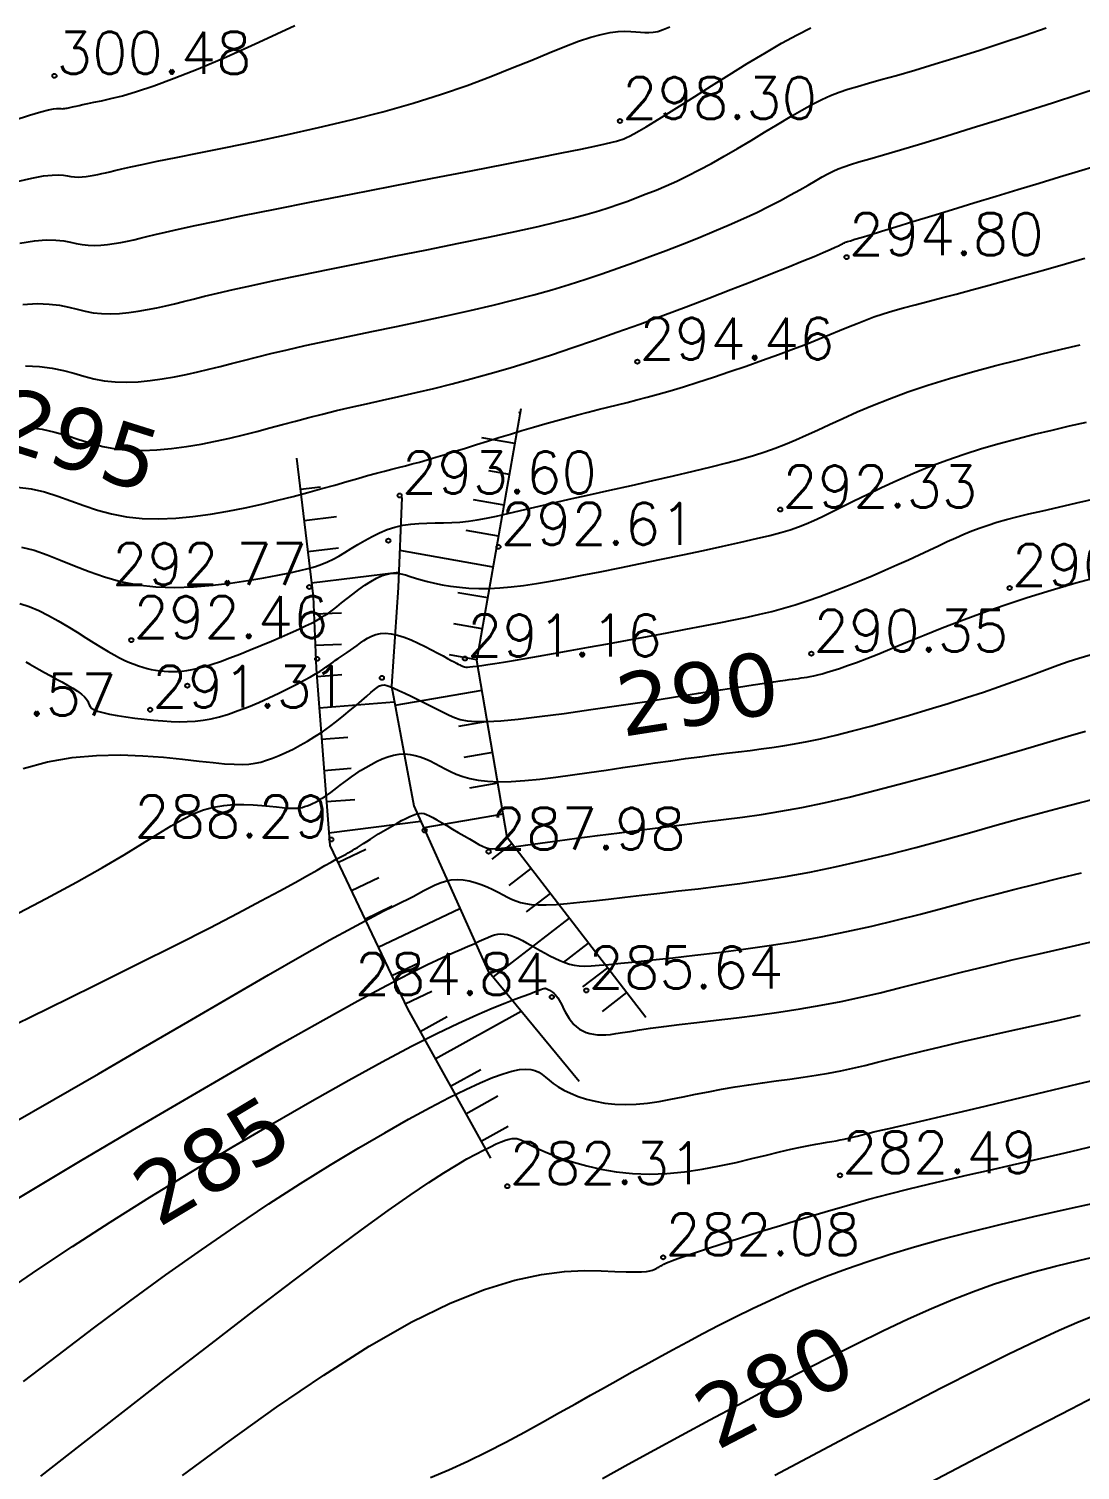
# Model space of a CAD drawing. Extents: x 524954 to 526204, y 9523489 to 9524010.
# Drawn here: x 526061.62 to 526086.77, y 9523783.34 to 9523817.82 of the extents above; entities that cross this region are included whole.
import ezdxf
from ezdxf.enums import TextEntityAlignment as Align

# ---------------------------------------------------------------- set-up
doc = ezdxf.new("R2010")
doc.units = 0
doc.header["$PDMODE"] = 33
doc.header["$PDSIZE"] = 0.1
for name, color, linetype in [('CN_01_00', 3, 'Continuous'), ('CN_02_00', 4, 'Continuous'), ('CN_05_00', 6, 'Continuous'), ('CN_10_00', 1, 'Continuous'), ('Cotation Courbes de niveau', 7, 'Continuous'), ('Haut_Talus', 30, 'Continuous'), ('Talus', 2, 'Continuous'), ('TopoAlt', 3, 'Continuous'), ('TOPOJIS', 7, 'Continuous')]:
    doc.layers.add(name, color=color, linetype=linetype)
doc.styles.add('Simplex 1.0', font='Simplex.shx', dxfattribs={"width": 0.99, "height": 1})
doc.styles.add('Verdana 1.0', font='verdana.ttf', dxfattribs={"width": 0.99, "height": 1})

# ---------------------------------------------------------------- blocks, each defined once
blk = doc.blocks.new('TCPOINT M')
at = {"color": 0}
blk.add_point((0, 0), dxfattribs=at)
at = {"layer": 'TopoAlt', "style": 'Simplex 1.0', "width": 0.99}
blk.add_attdef('ALT', (0.15, 0.15), '', height=1, dxfattribs=at)

msp = doc.modelspace()

# ---------------------------------------------------------------- linework, layer by layer
at = {"layer": 'CN_01_00', "flags": 128}
for points, elevation in [([(526061.339, 9523814.166), (526061.696, 9523814.25), (526061.971, 9523814.3), (526062.179, 9523814.323), (526062.334, 9523814.327), (526062.451, 9523814.317), (526062.544, 9523814.301), (526062.627, 9523814.286), (526062.713, 9523814.277), (526062.803, 9523814.275), (526062.896, 9523814.279), (526062.991, 9523814.287), (526063.086, 9523814.3), (526063.181, 9523814.317), (526063.275, 9523814.335), (526063.366, 9523814.356), (526063.457, 9523814.377), (526063.557, 9523814.401), (526063.682, 9523814.431), (526063.844, 9523814.469), (526064.058, 9523814.516), (526064.336, 9523814.576), (526064.694, 9523814.651), (526065.144, 9523814.742), (526065.695, 9523814.852), (526066.331, 9523814.981), (526067.034, 9523815.125), (526067.781, 9523815.284), (526068.554, 9523815.457), (526069.331, 9523815.642), (526070.092, 9523815.837), (526070.817, 9523816.042), (526071.49, 9523816.253), (526072.108, 9523816.467), (526072.674, 9523816.678), (526073.188, 9523816.883), (526073.654, 9523817.074), (526074.073, 9523817.249), (526074.446, 9523817.401), (526074.775, 9523817.526), (526075.064, 9523817.62), (526075.314, 9523817.687), (526075.531, 9523817.729), (526075.719, 9523817.753), (526075.881, 9523817.761), (526076.022, 9523817.759), (526076.145, 9523817.751), (526076.254, 9523817.74), (526076.355, 9523817.731), (526076.453, 9523817.729), (526076.556, 9523817.737), (526076.669, 9523817.76), (526076.8, 9523817.8), (526076.955, 9523817.864)], 299), ([(526061.475, 9523811.226), (526061.817, 9523811.246), (526062.107, 9523811.237), (526062.357, 9523811.207), (526062.576, 9523811.163), (526062.776, 9523811.113), (526062.967, 9523811.066), (526063.159, 9523811.029), (526063.361, 9523811.008), (526063.573, 9523811.003), (526063.791, 9523811.012), (526064.014, 9523811.033), (526064.238, 9523811.064), (526064.462, 9523811.102), (526064.682, 9523811.146), (526064.897, 9523811.193), (526065.107, 9523811.243), (526065.322, 9523811.297), (526065.555, 9523811.355), (526065.822, 9523811.421), (526066.135, 9523811.497), (526066.508, 9523811.583), (526066.955, 9523811.683), (526067.49, 9523811.797), (526068.118, 9523811.927), (526068.824, 9523812.07), (526069.58, 9523812.222), (526070.362, 9523812.379), (526071.146, 9523812.536), (526071.906, 9523812.69), (526072.618, 9523812.836), (526073.256, 9523812.972), (526073.803, 9523813.092), (526074.263, 9523813.2), (526074.651, 9523813.297), (526074.979, 9523813.385), (526075.26, 9523813.467), (526075.507, 9523813.546), (526075.733, 9523813.623), (526075.95, 9523813.701), (526076.169, 9523813.782), (526076.394, 9523813.869), (526076.626, 9523813.962), (526076.868, 9523814.064), (526077.12, 9523814.177), (526077.383, 9523814.303), (526077.66, 9523814.443), (526077.952, 9523814.6), (526078.26, 9523814.773), (526078.578, 9523814.959), (526078.9, 9523815.152), (526079.221, 9523815.346), (526079.534, 9523815.535), (526079.834, 9523815.714), (526080.114, 9523815.876), (526080.369, 9523816.017), (526080.596, 9523816.132), (526080.803, 9523816.225), (526081.005, 9523816.304), (526081.215, 9523816.375), (526081.444, 9523816.444), (526081.706, 9523816.519), (526082.015, 9523816.604), (526082.382, 9523816.707), (526082.816, 9523816.833), (526083.304, 9523816.979), (526083.83, 9523817.14), (526084.375, 9523817.311), (526084.924, 9523817.489), (526085.458, 9523817.669), (526085.96, 9523817.846)], 297), ([(526061.444, 9523805.422), (526061.747, 9523805.345), (526062.058, 9523805.238), (526062.379, 9523805.111), (526062.712, 9523804.973), (526063.061, 9523804.835), (526063.427, 9523804.707), (526063.814, 9523804.597), (526064.224, 9523804.516), (526064.657, 9523804.471), (526065.106, 9523804.459), (526065.561, 9523804.474), (526066.012, 9523804.51), (526066.449, 9523804.562), (526066.862, 9523804.623), (526067.242, 9523804.688), (526067.578, 9523804.752), (526067.864, 9523804.809), (526068.104, 9523804.861), (526068.307, 9523804.91), (526068.481, 9523804.96), (526068.632, 9523805.012), (526068.77, 9523805.068), (526068.902, 9523805.132), (526069.037, 9523805.206), (526069.18, 9523805.291), (526069.332, 9523805.385), (526069.492, 9523805.483), (526069.659, 9523805.581), (526069.832, 9523805.676), (526070.011, 9523805.764), (526070.194, 9523805.841), (526070.38, 9523805.902), (526070.568, 9523805.945), (526070.759, 9523805.973), (526070.951, 9523805.989), (526071.145, 9523805.997), (526071.341, 9523806), (526071.538, 9523806.002), (526071.737, 9523806.008), (526071.936, 9523806.019), (526072.138, 9523806.04), (526072.347, 9523806.071), (526072.569, 9523806.112), (526072.812, 9523806.163), (526073.082, 9523806.224), (526073.384, 9523806.295), (526073.725, 9523806.375), (526074.113, 9523806.465), (526074.549, 9523806.565), (526075.024, 9523806.672), (526075.524, 9523806.784), (526076.037, 9523806.899), (526076.549, 9523807.015), (526077.046, 9523807.129), (526077.516, 9523807.238), (526077.946, 9523807.342), (526078.324, 9523807.438), (526078.658, 9523807.528), (526078.956, 9523807.615), (526079.227, 9523807.702), (526079.479, 9523807.79), (526079.723, 9523807.884), (526079.967, 9523807.986), (526080.219, 9523808.097), (526080.489, 9523808.222), (526080.779, 9523808.357), (526081.093, 9523808.502), (526081.435, 9523808.654), (526081.806, 9523808.811), (526082.211, 9523808.972), (526082.652, 9523809.135), (526083.132, 9523809.298), (526083.651, 9523809.458), (526084.196, 9523809.614), (526084.753, 9523809.764), (526085.304, 9523809.905), (526085.836, 9523810.036), (526086.331, 9523810.154), (526086.776, 9523810.258)], 293), ([(526061.546, 9523802.681), (526061.646, 9523802.624), (526061.753, 9523802.561), (526061.869, 9523802.494), (526061.994, 9523802.422), (526062.128, 9523802.348), (526062.268, 9523802.272), (526062.408, 9523802.196), (526062.544, 9523802.12), (526062.672, 9523802.045), (526062.786, 9523801.974), (526062.881, 9523801.906), (526062.954, 9523801.843), (526063.002, 9523801.787), (526063.03, 9523801.736), (526063.047, 9523801.689), (526063.063, 9523801.646), (526063.084, 9523801.607), (526063.119, 9523801.569), (526063.177, 9523801.534), (526063.266, 9523801.498), (526063.393, 9523801.463), (526063.551, 9523801.428), (526063.737, 9523801.395), (526063.941, 9523801.363), (526064.159, 9523801.333), (526064.383, 9523801.307), (526064.607, 9523801.284), (526064.823, 9523801.266), (526065.028, 9523801.252), (526065.223, 9523801.245), (526065.412, 9523801.247), (526065.599, 9523801.258), (526065.788, 9523801.28), (526065.981, 9523801.314), (526066.184, 9523801.363), (526066.4, 9523801.428), (526066.631, 9523801.509), (526066.873, 9523801.604), (526067.12, 9523801.708), (526067.365, 9523801.818), (526067.602, 9523801.93), (526067.826, 9523802.04), (526068.031, 9523802.143), (526068.21, 9523802.238), (526068.359, 9523802.319), (526068.481, 9523802.389), (526068.58, 9523802.449), (526068.662, 9523802.501), (526068.73, 9523802.548), (526068.79, 9523802.59), (526068.845, 9523802.631), (526068.901, 9523802.672), (526068.961, 9523802.714), (526069.025, 9523802.758), (526069.093, 9523802.804), (526069.165, 9523802.852), (526069.24, 9523802.903), (526069.317, 9523802.956), (526069.395, 9523803.011), (526069.475, 9523803.068), (526069.556, 9523803.128), (526069.639, 9523803.187), (526069.726, 9523803.242), (526069.82, 9523803.29), (526069.921, 9523803.328), (526070.032, 9523803.352), (526070.155, 9523803.361), (526070.291, 9523803.349), (526070.441, 9523803.317), (526070.601, 9523803.266), (526070.768, 9523803.201), (526070.936, 9523803.126), (526071.101, 9523803.046), (526071.258, 9523802.965), (526071.403, 9523802.888), (526071.53, 9523802.818), (526071.637, 9523802.76), (526071.725, 9523802.713), (526071.796, 9523802.675), (526071.852, 9523802.645), (526071.896, 9523802.622), (526071.931, 9523802.605), (526071.958, 9523802.591), (526071.979, 9523802.58), (526071.999, 9523802.57), (526072.018, 9523802.562), (526072.042, 9523802.557), (526072.073, 9523802.553), (526072.115, 9523802.553), (526072.171, 9523802.556), (526072.244, 9523802.563), (526072.337, 9523802.574), (526072.455, 9523802.589), (526072.599, 9523802.61), (526072.772, 9523802.637), (526072.978, 9523802.67), (526073.218, 9523802.709), (526073.495, 9523802.756), (526073.812, 9523802.811), (526074.172, 9523802.875), (526074.575, 9523802.947), (526075.012, 9523803.025), (526075.472, 9523803.109), (526075.946, 9523803.196), (526076.422, 9523803.285), (526076.89, 9523803.372), (526077.339, 9523803.456), (526077.758, 9523803.536), (526078.139, 9523803.609), (526078.487, 9523803.679), (526078.808, 9523803.746), (526079.108, 9523803.814), (526079.396, 9523803.884), (526079.676, 9523803.96), (526079.957, 9523804.043), (526080.245, 9523804.137), (526080.544, 9523804.242), (526080.854, 9523804.357), (526081.168, 9523804.479), (526081.483, 9523804.607), (526081.794, 9523804.737), (526082.098, 9523804.868), (526082.39, 9523804.997), (526082.665, 9523805.121), (526082.92, 9523805.239), (526083.158, 9523805.35), (526083.381, 9523805.455), (526083.592, 9523805.553), (526083.795, 9523805.644), (526083.991, 9523805.73), (526084.184, 9523805.809), (526084.378, 9523805.882), (526084.575, 9523805.95), (526084.783, 9523806.015), (526085.009, 9523806.079), (526085.262, 9523806.145), (526085.549, 9523806.216), (526085.878, 9523806.293), (526086.257, 9523806.381), (526086.694, 9523806.48), (526087.192, 9523806.594)], 291), ([(526061.227, 9523796.591), (526062.036, 9523797.014), (526062.761, 9523797.406), (526063.381, 9523797.756), (526063.903, 9523798.064), (526064.341, 9523798.332), (526064.711, 9523798.561), (526065.026, 9523798.754), (526065.303, 9523798.912), (526065.554, 9523799.038), (526065.796, 9523799.133), (526066.04, 9523799.199), (526066.285, 9523799.241), (526066.527, 9523799.262), (526066.761, 9523799.266), (526066.985, 9523799.259), (526067.192, 9523799.243), (526067.381, 9523799.224), (526067.545, 9523799.205), (526067.684, 9523799.19), (526067.798, 9523799.18), (526067.894, 9523799.174), (526067.973, 9523799.173), (526068.041, 9523799.176), (526068.101, 9523799.184), (526068.158, 9523799.196), (526068.215, 9523799.213), (526068.276, 9523799.235), (526068.34, 9523799.26), (526068.408, 9523799.29), (526068.478, 9523799.324), (526068.55, 9523799.362), (526068.623, 9523799.404), (526068.697, 9523799.449), (526068.77, 9523799.498), (526068.843, 9523799.55), (526068.917, 9523799.605), (526068.993, 9523799.663), (526069.071, 9523799.724), (526069.155, 9523799.789), (526069.244, 9523799.856), (526069.34, 9523799.926), (526069.445, 9523800), (526069.558, 9523800.075), (526069.68, 9523800.151), (526069.808, 9523800.225), (526069.941, 9523800.294), (526070.077, 9523800.355), (526070.213, 9523800.406), (526070.349, 9523800.445), (526070.483, 9523800.468), (526070.614, 9523800.474), (526070.74, 9523800.464), (526070.865, 9523800.44), (526070.987, 9523800.404), (526071.107, 9523800.359), (526071.226, 9523800.305), (526071.345, 9523800.245), (526071.465, 9523800.182), (526071.585, 9523800.116), (526071.712, 9523800.051), (526071.848, 9523799.989), (526072.001, 9523799.932), (526072.173, 9523799.883), (526072.37, 9523799.845), (526072.597, 9523799.819), (526072.859, 9523799.809), (526073.158, 9523799.816), (526073.49, 9523799.838), (526073.85, 9523799.873), (526074.23, 9523799.918), (526074.625, 9523799.97), (526075.028, 9523800.028), (526075.434, 9523800.088), (526075.835, 9523800.148), (526076.228, 9523800.205), (526076.609, 9523800.26), (526076.978, 9523800.312), (526077.333, 9523800.362), (526077.674, 9523800.408), (526078, 9523800.451), (526078.309, 9523800.49), (526078.6, 9523800.527), (526078.875, 9523800.56), (526079.138, 9523800.593), (526079.398, 9523800.627), (526079.663, 9523800.666), (526079.941, 9523800.712), (526080.239, 9523800.769), (526080.565, 9523800.838), (526080.926, 9523800.922), (526081.329, 9523801.023), (526081.764, 9523801.139), (526082.221, 9523801.267), (526082.69, 9523801.402), (526083.158, 9523801.542), (526083.617, 9523801.682), (526084.054, 9523801.821), (526084.458, 9523801.954), (526084.823, 9523802.079), (526085.152, 9523802.195), (526085.451, 9523802.304), (526085.727, 9523802.406), (526085.988, 9523802.503), (526086.24, 9523802.594), (526086.49, 9523802.682), (526086.744, 9523802.766), (526087.01, 9523802.847)], 289), ([(526061.193, 9523791.616), (526062.217, 9523792.205), (526063.286, 9523792.824), (526064.367, 9523793.451), (526065.428, 9523794.068), (526066.436, 9523794.654), (526067.358, 9523795.187), (526068.163, 9523795.649), (526068.825, 9523796.023), (526069.356, 9523796.316), (526069.774, 9523796.541), (526070.097, 9523796.71), (526070.345, 9523796.835), (526070.535, 9523796.928), (526070.687, 9523797.001), (526070.819, 9523797.066), (526070.947, 9523797.134), (526071.074, 9523797.203), (526071.201, 9523797.27), (526071.33, 9523797.332), (526071.46, 9523797.387), (526071.592, 9523797.43), (526071.728, 9523797.459), (526071.867, 9523797.471), (526072.01, 9523797.463), (526072.156, 9523797.439), (526072.302, 9523797.4), (526072.446, 9523797.35), (526072.586, 9523797.293), (526072.721, 9523797.231), (526072.848, 9523797.168), (526072.965, 9523797.107), (526073.071, 9523797.051), (526073.171, 9523797.001), (526073.272, 9523796.957), (526073.38, 9523796.921), (526073.5, 9523796.893), (526073.64, 9523796.873), (526073.804, 9523796.863), (526074, 9523796.864), (526074.233, 9523796.875), (526074.5, 9523796.895), (526074.8, 9523796.924), (526075.131, 9523796.96), (526075.491, 9523797.001), (526075.876, 9523797.047), (526076.284, 9523797.095), (526076.714, 9523797.145), (526077.164, 9523797.196), (526077.633, 9523797.25), (526078.122, 9523797.309), (526078.634, 9523797.376), (526079.168, 9523797.453), (526079.725, 9523797.543), (526080.306, 9523797.648), (526080.912, 9523797.771), (526081.543, 9523797.914), (526082.189, 9523798.071), (526082.842, 9523798.239), (526083.49, 9523798.413), (526084.124, 9523798.588), (526084.733, 9523798.758), (526085.308, 9523798.918), (526085.838, 9523799.065), (526086.317, 9523799.194), (526086.751, 9523799.308), (526087.153, 9523799.409)], 287), ([(526061.904, 9523783.2), (526062.854, 9523783.938), (526063.871, 9523784.729), (526064.924, 9523785.545), (526065.979, 9523786.361), (526067.005, 9523787.149), (526067.967, 9523787.884), (526068.835, 9523788.538), (526069.583, 9523789.091), (526070.215, 9523789.548), (526070.745, 9523789.92), (526071.187, 9523790.219), (526071.551, 9523790.455), (526071.852, 9523790.64), (526072.103, 9523790.785), (526072.315, 9523790.901), (526072.5, 9523790.998), (526072.662, 9523791.078), (526072.803, 9523791.143), (526072.923, 9523791.193), (526073.026, 9523791.231), (526073.113, 9523791.257), (526073.186, 9523791.272), (526073.246, 9523791.277), (526073.297, 9523791.273), (526073.344, 9523791.261), (526073.394, 9523791.239), (526073.453, 9523791.208), (526073.529, 9523791.166), (526073.627, 9523791.114), (526073.756, 9523791.051), (526073.92, 9523790.977), (526074.126, 9523790.891), (526074.372, 9523790.799), (526074.653, 9523790.707), (526074.967, 9523790.619), (526075.308, 9523790.541), (526075.674, 9523790.479), (526076.061, 9523790.437), (526076.466, 9523790.423), (526076.883, 9523790.438), (526077.306, 9523790.48), (526077.729, 9523790.542), (526078.143, 9523790.619), (526078.543, 9523790.704), (526078.921, 9523790.792), (526079.269, 9523790.877), (526079.581, 9523790.954), (526079.851, 9523791.017), (526080.083, 9523791.068), (526080.281, 9523791.108), (526080.45, 9523791.139), (526080.595, 9523791.164), (526080.722, 9523791.185), (526080.833, 9523791.203), (526080.936, 9523791.22), (526081.034, 9523791.239), (526081.13, 9523791.26), (526081.228, 9523791.282), (526081.33, 9523791.307), (526081.439, 9523791.334), (526081.559, 9523791.364), (526081.691, 9523791.397), (526081.84, 9523791.432), (526082.009, 9523791.472), (526082.206, 9523791.517), (526082.442, 9523791.571), (526082.725, 9523791.635), (526083.066, 9523791.714), (526083.474, 9523791.808), (526083.959, 9523791.921), (526084.531, 9523792.056), (526085.193, 9523792.213), (526085.931, 9523792.389), (526086.724, 9523792.579), (526087.551, 9523792.776)], 283), ([(526071.233, 9523783.167), (526071.673, 9523783.346), (526072.124, 9523783.552), (526072.581, 9523783.775), (526073.035, 9523784.011), (526073.481, 9523784.25), (526073.911, 9523784.488), (526074.319, 9523784.716), (526074.699, 9523784.93), (526075.056, 9523785.131), (526075.395, 9523785.321), (526075.722, 9523785.504), (526076.043, 9523785.683), (526076.363, 9523785.86), (526076.688, 9523786.039), (526077.024, 9523786.222), (526077.376, 9523786.412), (526077.744, 9523786.607), (526078.127, 9523786.807), (526078.525, 9523787.008), (526078.936, 9523787.209), (526079.361, 9523787.409), (526079.798, 9523787.605), (526080.246, 9523787.796), (526080.707, 9523787.98), (526081.187, 9523788.159), (526081.692, 9523788.334), (526082.23, 9523788.507), (526082.808, 9523788.68), (526083.435, 9523788.855), (526084.116, 9523789.033), (526084.86, 9523789.216), (526085.669, 9523789.405), (526086.522, 9523789.597), (526087.396, 9523789.788)], 281), ([(526079.472, 9523783.223), (526080.506, 9523783.773), (526081.527, 9523784.311), (526082.514, 9523784.825), (526083.446, 9523785.306), (526084.304, 9523785.741), (526085.066, 9523786.12), (526085.719, 9523786.435), (526086.274, 9523786.692), (526086.752, 9523786.899), (526087.17, 9523787.065)], 279)]:
    msp.add_lwpolyline(points, dxfattribs=dict(at, elevation=elevation))
at = {"layer": 'CN_02_00', "flags": 128}
for points, elevation in [([(526061.407, 9523812.696), (526061.757, 9523812.748), (526062.039, 9523812.769), (526062.268, 9523812.765), (526062.455, 9523812.745), (526062.614, 9523812.715), (526062.756, 9523812.684), (526062.893, 9523812.657), (526063.037, 9523812.643), (526063.188, 9523812.639), (526063.343, 9523812.645), (526063.502, 9523812.66), (526063.662, 9523812.682), (526063.821, 9523812.709), (526063.979, 9523812.741), (526064.132, 9523812.774), (526064.283, 9523812.81), (526064.446, 9523812.85), (526064.641, 9523812.898), (526064.887, 9523812.955), (526065.201, 9523813.027), (526065.603, 9523813.114), (526066.111, 9523813.222), (526066.744, 9523813.352), (526067.512, 9523813.506), (526068.386, 9523813.679), (526069.33, 9523813.865), (526070.305, 9523814.056), (526071.276, 9523814.245), (526072.204, 9523814.426), (526073.053, 9523814.591), (526073.786, 9523814.735), (526074.373, 9523814.852), (526074.827, 9523814.944), (526075.165, 9523815.014), (526075.407, 9523815.066), (526075.573, 9523815.105), (526075.682, 9523815.133), (526075.753, 9523815.154), (526075.806, 9523815.173), (526075.858, 9523815.192), (526075.918, 9523815.217), (526075.994, 9523815.253), (526076.093, 9523815.305), (526076.222, 9523815.378), (526076.389, 9523815.476), (526076.601, 9523815.605), (526076.866, 9523815.769), (526077.187, 9523815.972), (526077.554, 9523816.205), (526077.955, 9523816.459), (526078.377, 9523816.723), (526078.805, 9523816.987), (526079.227, 9523817.241), (526079.629, 9523817.475), (526079.999, 9523817.679), (526080.327, 9523817.846)], 298), ([(526061.543, 9523809.756), (526061.877, 9523809.744), (526062.175, 9523809.705), (526062.446, 9523809.648), (526062.697, 9523809.581), (526062.939, 9523809.512), (526063.179, 9523809.449), (526063.425, 9523809.401), (526063.685, 9523809.374), (526063.958, 9523809.368), (526064.238, 9523809.379), (526064.525, 9523809.406), (526064.814, 9523809.445), (526065.102, 9523809.495), (526065.386, 9523809.551), (526065.663, 9523809.612), (526065.931, 9523809.676), (526066.197, 9523809.743), (526066.47, 9523809.813), (526066.758, 9523809.888), (526067.07, 9523809.967), (526067.414, 9523810.052), (526067.8, 9523810.144), (526068.235, 9523810.242), (526068.725, 9523810.349), (526069.261, 9523810.461), (526069.83, 9523810.58), (526070.419, 9523810.702), (526071.016, 9523810.827), (526071.608, 9523810.954), (526072.183, 9523811.081), (526072.727, 9523811.208), (526073.232, 9523811.333), (526073.7, 9523811.456), (526074.137, 9523811.58), (526074.551, 9523811.704), (526074.947, 9523811.83), (526075.332, 9523811.959), (526075.712, 9523812.092), (526076.093, 9523812.229), (526076.48, 9523812.372), (526076.87, 9523812.52), (526077.259, 9523812.67), (526077.643, 9523812.823), (526078.017, 9523812.977), (526078.378, 9523813.13), (526078.72, 9523813.282), (526079.039, 9523813.43), (526079.333, 9523813.575), (526079.601, 9523813.714), (526079.845, 9523813.846), (526080.065, 9523813.969), (526080.264, 9523814.083), (526080.442, 9523814.186), (526080.6, 9523814.277), (526080.739, 9523814.354), (526080.864, 9523814.417), (526080.986, 9523814.471), (526081.12, 9523814.521), (526081.281, 9523814.574), (526081.482, 9523814.636), (526081.739, 9523814.711), (526082.067, 9523814.807), (526082.479, 9523814.928), (526082.984, 9523815.079), (526083.563, 9523815.255), (526084.192, 9523815.448), (526084.847, 9523815.651), (526085.503, 9523815.857), (526086.134, 9523816.059), (526086.717, 9523816.249), (526087.227, 9523816.42)], 296), ([(526061.351, 9523806.859), (526061.679, 9523806.815), (526061.998, 9523806.74), (526062.311, 9523806.642), (526062.623, 9523806.532), (526062.939, 9523806.417), (526063.264, 9523806.308), (526063.602, 9523806.214), (526063.958, 9523806.144), (526064.334, 9523806.106), (526064.727, 9523806.097), (526065.134, 9523806.113), (526065.548, 9523806.152), (526065.966, 9523806.209), (526066.383, 9523806.28), (526066.794, 9523806.362), (526067.194, 9523806.45), (526067.579, 9523806.542), (526067.948, 9523806.636), (526068.298, 9523806.729), (526068.629, 9523806.82), (526068.938, 9523806.907), (526069.225, 9523806.99), (526069.488, 9523807.065), (526069.726, 9523807.133), (526069.937, 9523807.191), (526070.128, 9523807.241), (526070.303, 9523807.285), (526070.468, 9523807.327), (526070.63, 9523807.368), (526070.795, 9523807.411), (526070.967, 9523807.457), (526071.153, 9523807.51), (526071.358, 9523807.571), (526071.58, 9523807.639), (526071.817, 9523807.713), (526072.067, 9523807.791), (526072.327, 9523807.873), (526072.594, 9523807.957), (526072.866, 9523808.042), (526073.141, 9523808.127), (526073.417, 9523808.209), (526073.691, 9523808.29), (526073.964, 9523808.368), (526074.232, 9523808.444), (526074.496, 9523808.516), (526074.753, 9523808.585), (526075.003, 9523808.65), (526075.244, 9523808.712), (526075.476, 9523808.769), (526075.704, 9523808.825), (526075.932, 9523808.881), (526076.167, 9523808.941), (526076.414, 9523809.005), (526076.678, 9523809.078), (526076.966, 9523809.161), (526077.282, 9523809.257), (526077.63, 9523809.367), (526078.003, 9523809.488), (526078.391, 9523809.619), (526078.785, 9523809.754), (526079.177, 9523809.892), (526079.556, 9523810.029), (526079.914, 9523810.161), (526080.241, 9523810.286), (526080.53, 9523810.4), (526080.787, 9523810.505), (526081.018, 9523810.601), (526081.232, 9523810.69), (526081.435, 9523810.773), (526081.635, 9523810.852), (526081.84, 9523810.927), (526082.057, 9523811), (526082.292, 9523811.072), (526082.547, 9523811.145), (526082.825, 9523811.221), (526083.127, 9523811.3), (526083.453, 9523811.384), (526083.805, 9523811.475), (526084.185, 9523811.575), (526084.593, 9523811.684), (526085.03, 9523811.804), (526085.487, 9523811.932), (526085.955, 9523812.066), (526086.425, 9523812.202), (526086.886, 9523812.337)], 294), ([(526061.405, 9523804.075), (526061.626, 9523804.002), (526061.856, 9523803.904), (526062.089, 9523803.788), (526062.322, 9523803.659), (526062.552, 9523803.523), (526062.774, 9523803.385), (526062.984, 9523803.252), (526063.179, 9523803.129), (526063.356, 9523803.02), (526063.515, 9523802.925), (526063.66, 9523802.843), (526063.792, 9523802.773), (526063.914, 9523802.713), (526064.029, 9523802.662), (526064.137, 9523802.618), (526064.242, 9523802.58), (526064.346, 9523802.548), (526064.449, 9523802.519), (526064.551, 9523802.496), (526064.653, 9523802.477), (526064.756, 9523802.462), (526064.859, 9523802.452), (526064.962, 9523802.446), (526065.067, 9523802.444), (526065.174, 9523802.447), (526065.285, 9523802.454), (526065.403, 9523802.469), (526065.532, 9523802.492), (526065.673, 9523802.524), (526065.831, 9523802.566), (526066.008, 9523802.621), (526066.207, 9523802.688), (526066.429, 9523802.77), (526066.669, 9523802.862), (526066.919, 9523802.963), (526067.173, 9523803.067), (526067.423, 9523803.173), (526067.662, 9523803.276), (526067.883, 9523803.373), (526068.078, 9523803.461), (526068.243, 9523803.537), (526068.381, 9523803.604), (526068.499, 9523803.665), (526068.602, 9523803.724), (526068.696, 9523803.782), (526068.788, 9523803.845), (526068.883, 9523803.915), (526068.987, 9523803.996), (526069.104, 9523804.089), (526069.234, 9523804.191), (526069.372, 9523804.298), (526069.515, 9523804.405), (526069.66, 9523804.508), (526069.803, 9523804.6), (526069.942, 9523804.679), (526070.073, 9523804.739), (526070.193, 9523804.777), (526070.305, 9523804.795), (526070.413, 9523804.795), (526070.52, 9523804.781), (526070.629, 9523804.755), (526070.745, 9523804.721), (526070.869, 9523804.681), (526071.007, 9523804.639), (526071.16, 9523804.597), (526071.329, 9523804.556), (526071.513, 9523804.519), (526071.711, 9523804.486), (526071.923, 9523804.46), (526072.147, 9523804.441), (526072.383, 9523804.431), (526072.631, 9523804.431), (526072.889, 9523804.444), (526073.162, 9523804.468), (526073.452, 9523804.503), (526073.764, 9523804.549), (526074.1, 9523804.605), (526074.464, 9523804.672), (526074.86, 9523804.748), (526075.292, 9523804.834), (526075.759, 9523804.928), (526076.252, 9523805.028), (526076.759, 9523805.133), (526077.265, 9523805.239), (526077.758, 9523805.344), (526078.225, 9523805.445), (526078.653, 9523805.54), (526079.03, 9523805.627), (526079.345, 9523805.703), (526079.609, 9523805.772), (526079.833, 9523805.838), (526080.031, 9523805.905), (526080.216, 9523805.976), (526080.399, 9523806.056), (526080.595, 9523806.148), (526080.815, 9523806.257), (526081.07, 9523806.384), (526081.359, 9523806.528), (526081.678, 9523806.683), (526082.022, 9523806.847), (526082.389, 9523807.015), (526082.773, 9523807.182), (526083.172, 9523807.346), (526083.581, 9523807.501), (526083.996, 9523807.644), (526084.416, 9523807.777), (526084.838, 9523807.9), (526085.261, 9523808.014), (526085.683, 9523808.121), (526086.102, 9523808.222), (526086.516, 9523808.319), (526086.923, 9523808.412)], 292), ([(526060.933, 9523793.824), (526062.072, 9523794.381), (526063.178, 9523794.926), (526064.216, 9523795.441), (526065.148, 9523795.909), (526065.947, 9523796.316), (526066.617, 9523796.663), (526067.173, 9523796.956), (526067.628, 9523797.2), (526067.994, 9523797.401), (526068.287, 9523797.565), (526068.518, 9523797.697), (526068.703, 9523797.802), (526068.852, 9523797.886), (526068.972, 9523797.953), (526069.068, 9523798.005), (526069.146, 9523798.047), (526069.209, 9523798.08), (526069.264, 9523798.109), (526069.314, 9523798.136), (526069.366, 9523798.166), (526069.422, 9523798.2), (526069.485, 9523798.239), (526069.553, 9523798.283), (526069.628, 9523798.331), (526069.709, 9523798.383), (526069.796, 9523798.438), (526069.89, 9523798.498), (526069.99, 9523798.56), (526070.096, 9523798.625), (526070.206, 9523798.691), (526070.318, 9523798.756), (526070.429, 9523798.819), (526070.537, 9523798.878), (526070.64, 9523798.931), (526070.735, 9523798.977), (526070.819, 9523799.013), (526070.893, 9523799.038), (526070.957, 9523799.052), (526071.017, 9523799.055), (526071.075, 9523799.046), (526071.137, 9523799.026), (526071.206, 9523798.995), (526071.286, 9523798.952), (526071.382, 9523798.897), (526071.494, 9523798.832), (526071.62, 9523798.758), (526071.756, 9523798.678), (526071.895, 9523798.597), (526072.033, 9523798.516), (526072.164, 9523798.439), (526072.284, 9523798.37), (526072.388, 9523798.311), (526072.474, 9523798.265), (526072.55, 9523798.232), (526072.629, 9523798.212), (526072.724, 9523798.204), (526072.847, 9523798.208), (526073.009, 9523798.224), (526073.223, 9523798.251), (526073.502, 9523798.289), (526073.853, 9523798.336), (526074.267, 9523798.392), (526074.73, 9523798.455), (526075.229, 9523798.521), (526075.751, 9523798.59), (526076.28, 9523798.659), (526076.804, 9523798.726), (526077.31, 9523798.789), (526077.787, 9523798.847), (526078.244, 9523798.903), (526078.693, 9523798.962), (526079.146, 9523799.027), (526079.615, 9523799.104), (526080.113, 9523799.196), (526080.652, 9523799.307), (526081.244, 9523799.443), (526081.896, 9523799.605), (526082.591, 9523799.787), (526083.309, 9523799.983), (526084.029, 9523800.185), (526084.728, 9523800.384), (526085.385, 9523800.575), (526085.979, 9523800.749), (526086.489, 9523800.898), (526086.901, 9523801.018)], 288), ([(526060.554, 9523789.36), (526061.662, 9523790.026), (526062.858, 9523790.739), (526064.1, 9523791.473), (526065.344, 9523792.202), (526066.548, 9523792.902), (526067.667, 9523793.546), (526068.66, 9523794.108), (526069.494, 9523794.569), (526070.176, 9523794.936), (526070.725, 9523795.222), (526071.161, 9523795.439), (526071.501, 9523795.6), (526071.764, 9523795.717), (526071.969, 9523795.804), (526072.134, 9523795.873), (526072.275, 9523795.935), (526072.398, 9523795.992), (526072.505, 9523796.042), (526072.6, 9523796.085), (526072.686, 9523796.12), (526072.765, 9523796.146), (526072.841, 9523796.163), (526072.916, 9523796.169), (526072.993, 9523796.165), (526073.073, 9523796.151), (526073.156, 9523796.127), (526073.243, 9523796.095), (526073.333, 9523796.055), (526073.428, 9523796.008), (526073.527, 9523795.956), (526073.631, 9523795.898), (526073.74, 9523795.837), (526073.853, 9523795.772), (526073.97, 9523795.708), (526074.088, 9523795.645), (526074.207, 9523795.586), (526074.325, 9523795.532), (526074.442, 9523795.485), (526074.556, 9523795.448), (526074.668, 9523795.421), (526074.785, 9523795.405), (526074.918, 9523795.4), (526075.074, 9523795.404), (526075.265, 9523795.417), (526075.498, 9523795.438), (526075.785, 9523795.467), (526076.133, 9523795.504), (526076.55, 9523795.547), (526077.028, 9523795.598), (526077.556, 9523795.657), (526078.124, 9523795.725), (526078.721, 9523795.802), (526079.336, 9523795.89), (526079.96, 9523795.989), (526080.581, 9523796.1), (526081.19, 9523796.223), (526081.788, 9523796.355), (526082.374, 9523796.496), (526082.951, 9523796.642), (526083.52, 9523796.791), (526084.081, 9523796.94), (526084.636, 9523797.088), (526085.187, 9523797.232), (526085.733, 9523797.37), (526086.272, 9523797.502), (526086.802, 9523797.627)], 286), ([(526061.49, 9523785.463), (526062.319, 9523786.095), (526063.171, 9523786.739), (526064.036, 9523787.382), (526064.9, 9523788.011), (526065.749, 9523788.614), (526066.573, 9523789.181), (526067.366, 9523789.708), (526068.123, 9523790.195), (526068.84, 9523790.642), (526069.513, 9523791.048), (526070.137, 9523791.413), (526070.708, 9523791.735), (526071.222, 9523792.015), (526071.676, 9523792.252), (526072.073, 9523792.448), (526072.417, 9523792.607), (526072.713, 9523792.731), (526072.965, 9523792.823), (526073.178, 9523792.886), (526073.356, 9523792.922), (526073.504, 9523792.935), (526073.627, 9523792.927), (526073.729, 9523792.901), (526073.819, 9523792.86), (526073.901, 9523792.805), (526073.982, 9523792.741), (526074.069, 9523792.669), (526074.167, 9523792.591), (526074.283, 9523792.511), (526074.421, 9523792.432), (526074.581, 9523792.355), (526074.761, 9523792.283), (526074.96, 9523792.219), (526075.174, 9523792.165), (526075.403, 9523792.123), (526075.643, 9523792.096), (526075.895, 9523792.087), (526076.154, 9523792.097), (526076.422, 9523792.123), (526076.699, 9523792.163), (526076.983, 9523792.213), (526077.275, 9523792.271), (526077.574, 9523792.332), (526077.881, 9523792.394), (526078.196, 9523792.454), (526078.517, 9523792.508), (526078.843, 9523792.559), (526079.171, 9523792.606), (526079.499, 9523792.651), (526079.824, 9523792.696), (526080.144, 9523792.742), (526080.455, 9523792.79), (526080.756, 9523792.841), (526081.046, 9523792.896), (526081.331, 9523792.957), (526081.62, 9523793.024), (526081.922, 9523793.097), (526082.246, 9523793.178), (526082.6, 9523793.266), (526082.992, 9523793.363), (526083.433, 9523793.468), (526083.925, 9523793.583), (526084.461, 9523793.706), (526085.028, 9523793.833), (526085.613, 9523793.963), (526086.203, 9523794.093), (526086.785, 9523794.222)], 284), ([(526065.297, 9523783.21), (526066.411, 9523784.034), (526067.548, 9523784.846), (526068.677, 9523785.615), (526069.766, 9523786.307), (526070.783, 9523786.889), (526071.703, 9523787.339), (526072.523, 9523787.665), (526073.25, 9523787.887), (526073.887, 9523788.024), (526074.44, 9523788.094), (526074.914, 9523788.116), (526075.314, 9523788.11), (526075.644, 9523788.094), (526075.909, 9523788.084), (526076.118, 9523788.081), (526076.278, 9523788.085), (526076.396, 9523788.094), (526076.481, 9523788.106), (526076.541, 9523788.122), (526076.582, 9523788.139), (526076.614, 9523788.155), (526076.642, 9523788.171), (526076.668, 9523788.186), (526076.693, 9523788.2), (526076.718, 9523788.214), (526076.741, 9523788.227), (526076.765, 9523788.24), (526076.789, 9523788.253), (526076.814, 9523788.267), (526076.842, 9523788.281), (526076.88, 9523788.299), (526076.937, 9523788.323), (526077.023, 9523788.356), (526077.147, 9523788.401), (526077.318, 9523788.46), (526077.545, 9523788.537), (526077.837, 9523788.633), (526078.199, 9523788.751), (526078.623, 9523788.888), (526079.095, 9523789.038), (526079.602, 9523789.196), (526080.131, 9523789.358), (526080.669, 9523789.519), (526081.203, 9523789.675), (526081.719, 9523789.82), (526082.21, 9523789.951), (526082.681, 9523790.071), (526083.145, 9523790.184), (526083.613, 9523790.294), (526084.097, 9523790.404), (526084.607, 9523790.519), (526085.156, 9523790.643), (526085.755, 9523790.779), (526086.411, 9523790.931), (526087.117, 9523791.096)], 282), ([(526083.028, 9523782.962), (526084.303, 9523783.634), (526085.489, 9523784.255), (526086.557, 9523784.809), (526087.475, 9523785.283)], 278)]:
    msp.add_lwpolyline(points, dxfattribs=dict(at, elevation=elevation))
at = {"layer": 'CN_05_00', "flags": 128}
for points, elevation in [([(526061.611, 9523808.285), (526061.937, 9523808.242), (526062.243, 9523808.174), (526062.534, 9523808.09), (526062.818, 9523807.999), (526063.102, 9523807.91), (526063.39, 9523807.832), (526063.691, 9523807.773), (526064.01, 9523807.74), (526064.342, 9523807.732), (526064.686, 9523807.746), (526065.037, 9523807.779), (526065.39, 9523807.827), (526065.742, 9523807.887), (526066.09, 9523807.956), (526066.428, 9523808.031), (526066.755, 9523808.109), (526067.072, 9523808.189), (526067.384, 9523808.271), (526067.693, 9523808.354), (526068.004, 9523808.437), (526068.32, 9523808.521), (526068.644, 9523808.605), (526068.98, 9523808.687), (526069.332, 9523808.77), (526069.698, 9523808.852), (526070.08, 9523808.937), (526070.476, 9523809.025), (526070.886, 9523809.119), (526071.31, 9523809.218), (526071.747, 9523809.327), (526072.198, 9523809.444), (526072.661, 9523809.573), (526073.136, 9523809.712), (526073.624, 9523809.862), (526074.123, 9523810.023), (526074.634, 9523810.193), (526075.157, 9523810.372), (526075.691, 9523810.56), (526076.236, 9523810.757), (526076.791, 9523810.962), (526077.346, 9523811.171), (526077.892, 9523811.379), (526078.418, 9523811.582), (526078.915, 9523811.777), (526079.372, 9523811.957), (526079.779, 9523812.12), (526080.126, 9523812.261), (526080.406, 9523812.376), (526080.624, 9523812.468), (526080.789, 9523812.539), (526080.91, 9523812.593), (526080.993, 9523812.632), (526081.049, 9523812.659), (526081.085, 9523812.678), (526081.11, 9523812.691), (526081.132, 9523812.702), (526081.16, 9523812.714), (526081.206, 9523812.729), (526081.277, 9523812.752), (526081.385, 9523812.785), (526081.538, 9523812.831), (526081.746, 9523812.895), (526082.02, 9523812.978), (526082.364, 9523813.083), (526082.77, 9523813.208), (526083.226, 9523813.347), (526083.718, 9523813.498), (526084.233, 9523813.656), (526084.76, 9523813.817), (526085.284, 9523813.976), (526085.794, 9523814.131), (526086.279, 9523814.277), (526086.733, 9523814.414), (526087.156, 9523814.54)], 295), ([(526061.072, 9523787.617), (526061.833, 9523788.138), (526062.663, 9523788.691), (526063.564, 9523789.271), (526064.516, 9523789.868), (526065.498, 9523790.47), (526066.487, 9523791.064), (526067.462, 9523791.637), (526068.4, 9523792.178), (526069.279, 9523792.673), (526070.078, 9523793.11), (526070.778, 9523793.48), (526071.384, 9523793.786), (526071.902, 9523794.035), (526072.34, 9523794.235), (526072.706, 9523794.393), (526073.007, 9523794.515), (526073.252, 9523794.608), (526073.449, 9523794.68), (526073.603, 9523794.737), (526073.721, 9523794.781), (526073.809, 9523794.814), (526073.871, 9523794.837), (526073.912, 9523794.853), (526073.938, 9523794.862), (526073.954, 9523794.866), (526073.965, 9523794.867), (526073.976, 9523794.867), (526073.987, 9523794.865), (526073.999, 9523794.861), (526074.012, 9523794.856), (526074.027, 9523794.849), (526074.043, 9523794.841), (526074.061, 9523794.831), (526074.081, 9523794.82), (526074.103, 9523794.807), (526074.127, 9523794.791), (526074.153, 9523794.772), (526074.181, 9523794.748), (526074.211, 9523794.719), (526074.242, 9523794.682), (526074.274, 9523794.638), (526074.307, 9523794.586), (526074.341, 9523794.524), (526074.377, 9523794.454), (526074.415, 9523794.379), (526074.456, 9523794.301), (526074.5, 9523794.222), (526074.549, 9523794.145), (526074.602, 9523794.071), (526074.661, 9523794.004), (526074.726, 9523793.944), (526074.797, 9523793.892), (526074.873, 9523793.849), (526074.955, 9523793.814), (526075.041, 9523793.786), (526075.131, 9523793.767), (526075.226, 9523793.755), (526075.324, 9523793.751), (526075.426, 9523793.755), (526075.539, 9523793.766), (526075.668, 9523793.784), (526075.822, 9523793.808), (526076.006, 9523793.837), (526076.227, 9523793.872), (526076.493, 9523793.91), (526076.811, 9523793.953), (526077.183, 9523793.999), (526077.603, 9523794.049), (526078.062, 9523794.104), (526078.548, 9523794.163), (526079.053, 9523794.228), (526079.566, 9523794.299), (526080.077, 9523794.376), (526080.576, 9523794.461), (526081.057, 9523794.553), (526081.524, 9523794.653), (526081.987, 9523794.76), (526082.454, 9523794.875), (526082.933, 9523794.996), (526083.434, 9523795.124), (526083.966, 9523795.258), (526084.536, 9523795.399), (526085.149, 9523795.546), (526085.793, 9523795.695), (526086.452, 9523795.845), (526087.109, 9523795.993)], 285)]:
    msp.add_lwpolyline(points, dxfattribs=dict(at, elevation=elevation))
at = {"layer": 'CN_10_00', "flags": 128}
for points, elevation in [([(526061.271, 9523815.637), (526061.636, 9523815.752), (526061.904, 9523815.832), (526062.09, 9523815.882), (526062.213, 9523815.908), (526062.288, 9523815.918), (526062.332, 9523815.918), (526062.361, 9523815.914), (526062.389, 9523815.911), (526062.418, 9523815.91), (526062.448, 9523815.912), (526062.479, 9523815.914), (526062.51, 9523815.919), (526062.541, 9523815.924), (526062.571, 9523815.93), (526062.601, 9523815.937), (526062.63, 9523815.944), (526062.663, 9523815.951), (526062.703, 9523815.961), (526062.756, 9523815.973), (526062.825, 9523815.989), (526062.916, 9523816.008), (526063.032, 9523816.032), (526063.177, 9523816.062), (526063.359, 9523816.099), (526063.583, 9523816.15), (526063.861, 9523816.221), (526064.199, 9523816.321), (526064.609, 9523816.457), (526065.098, 9523816.636), (526065.675, 9523816.865), (526066.351, 9523817.153), (526067.127, 9523817.501), (526067.984, 9523817.896)], 300), ([(526061.482, 9523800.127), (526062.07, 9523800.286), (526062.66, 9523800.387), (526063.242, 9523800.437), (526063.806, 9523800.449), (526064.344, 9523800.431), (526064.844, 9523800.393), (526065.298, 9523800.347), (526065.694, 9523800.302), (526066.028, 9523800.266), (526066.304, 9523800.241), (526066.533, 9523800.227), (526066.725, 9523800.224), (526066.888, 9523800.231), (526067.034, 9523800.25), (526067.17, 9523800.28), (526067.308, 9523800.321), (526067.454, 9523800.372), (526067.609, 9523800.434), (526067.772, 9523800.507), (526067.941, 9523800.589), (526068.114, 9523800.68), (526068.29, 9523800.78), (526068.467, 9523800.889), (526068.644, 9523801.006), (526068.82, 9523801.131), (526068.991, 9523801.259), (526069.156, 9523801.39), (526069.312, 9523801.518), (526069.458, 9523801.641), (526069.59, 9523801.755), (526069.707, 9523801.858), (526069.806, 9523801.945), (526069.887, 9523802.015), (526069.953, 9523802.067), (526070.01, 9523802.102), (526070.064, 9523802.121), (526070.12, 9523802.124), (526070.184, 9523802.112), (526070.261, 9523802.085), (526070.357, 9523802.045), (526070.475, 9523801.991), (526070.613, 9523801.927), (526070.764, 9523801.855), (526070.924, 9523801.778), (526071.088, 9523801.698), (526071.25, 9523801.617), (526071.405, 9523801.539), (526071.548, 9523801.466), (526071.676, 9523801.401), (526071.803, 9523801.345), (526071.941, 9523801.3), (526072.106, 9523801.268), (526072.313, 9523801.251), (526072.576, 9523801.251), (526072.91, 9523801.269), (526073.329, 9523801.307), (526073.842, 9523801.367), (526074.43, 9523801.444), (526075.07, 9523801.534), (526075.735, 9523801.631), (526076.403, 9523801.732), (526077.047, 9523801.831), (526077.644, 9523801.925), (526078.169, 9523802.007), (526078.602, 9523802.074), (526078.951, 9523802.128), (526079.225, 9523802.17), (526079.437, 9523802.202), (526079.598, 9523802.225), (526079.72, 9523802.242), (526079.814, 9523802.255), (526079.891, 9523802.265), (526079.962, 9523802.273), (526080.031, 9523802.282), (526080.098, 9523802.291), (526080.167, 9523802.301), (526080.239, 9523802.313), (526080.316, 9523802.327), (526080.4, 9523802.345), (526080.494, 9523802.367), (526080.6, 9523802.394), (526080.72, 9523802.427), (526080.859, 9523802.469), (526081.019, 9523802.521), (526081.206, 9523802.586), (526081.422, 9523802.665), (526081.67, 9523802.759), (526081.955, 9523802.872), (526082.278, 9523803.004), (526082.64, 9523803.153), (526083.038, 9523803.315), (526083.471, 9523803.488), (526083.935, 9523803.668), (526084.431, 9523803.851), (526084.955, 9523804.036), (526085.506, 9523804.217), (526086.081, 9523804.394), (526086.671, 9523804.564), (526087.268, 9523804.727)], 290), ([(526075.344, 9523783.138), (526075.96, 9523783.48), (526076.587, 9523783.824), (526077.234, 9523784.177), (526077.91, 9523784.542), (526078.608, 9523784.915), (526079.317, 9523785.29), (526080.026, 9523785.659), (526080.725, 9523786.017), (526081.403, 9523786.357), (526082.051, 9523786.673), (526082.656, 9523786.958), (526083.213, 9523787.208), (526083.731, 9523787.425), (526084.222, 9523787.616), (526084.7, 9523787.786), (526085.178, 9523787.94), (526085.669, 9523788.083), (526086.186, 9523788.22), (526086.742, 9523788.357), (526087.345, 9523788.499)], 280)]:
    msp.add_lwpolyline(points, dxfattribs=dict(at, elevation=elevation))
at = {"layer": 'Haut_Talus', "flags": 128}
for points in [[(526076.379, 9523794.169), (526073.065, 9523798.471), (526072.336, 9523802.707), (526073.397, 9523808.74)], [(526068.028, 9523807.549), (526068.426, 9523804.239), (526068.492, 9523802.519), (526068.823, 9523798.283), (526070.679, 9523794.378), (526072.668, 9523790.803)], [(526070.543, 9523806.605), (526070.46, 9523804.452), (526070.294, 9523802.093), (526070.833, 9523799.236), (526072.601, 9523795.294), (526074.789, 9523792.646)]]:
    msp.add_lwpolyline(points, dxfattribs=at)
at = {"layer": 'Talus'}
for p, q in [((526073.379, 9523808.637), (526073.346, 9523808.642)), ((526073.249, 9523807.898), (526072.457, 9523808.037)), ((526073.119, 9523807.159), (526072.624, 9523807.247)), ((526068.117, 9523806.804), (526068.596, 9523806.862)), ((526072.989, 9523806.421), (526072.262, 9523806.549)), ((526068.207, 9523806.06), (526068.982, 9523806.153)), ((526072.859, 9523805.682), (526072.08, 9523805.819)), ((526068.296, 9523805.315), (526069.032, 9523805.403)), ((526072.729, 9523804.943), (526070.494, 9523805.337)), ((526068.386, 9523804.57), (526070.474, 9523804.821)), ((526072.599, 9523804.205), (526071.888, 9523804.33)), ((526068.442, 9523803.823), (526069.101, 9523803.848)), ((526072.469, 9523803.466), (526071.785, 9523803.587)), ((526068.47, 9523803.074), (526069.103, 9523803.098)), ((526072.34, 9523802.727), (526071.681, 9523802.843)), ((526068.507, 9523802.325), (526069.111, 9523802.372)), ((526068.565, 9523801.577), (526070.365, 9523801.718)), ((526072.46, 9523801.988), (526070.381, 9523801.631)), ((526072.587, 9523801.249), (526071.898, 9523801.131)), ((526068.624, 9523800.829), (526069.251, 9523800.878)), ((526072.714, 9523800.51), (526072.029, 9523800.392)), ((526068.682, 9523800.081), (526069.336, 9523800.133)), ((526072.841, 9523799.771), (526072.16, 9523799.654)), ((526068.741, 9523799.334), (526069.422, 9523799.387)), ((526072.969, 9523799.032), (526071.071, 9523798.705)), ((526068.799, 9523798.586), (526071, 9523798.864)), ((526073.175, 9523798.328), (526072.696, 9523797.958)), ((526069.015, 9523797.88), (526069.681, 9523798.197)), ((526073.633, 9523797.734), (526073.106, 9523797.328)), ((526069.337, 9523797.203), (526069.998, 9523797.517)), ((526069.658, 9523796.525), (526070.315, 9523796.837)), ((526074.091, 9523797.139), (526073.517, 9523796.697)), ((526069.98, 9523795.848), (526071.936, 9523796.777)), ((526074.549, 9523796.545), (526072.727, 9523795.142)), ((526075.006, 9523795.951), (526074.406, 9523795.488)), ((526070.302, 9523795.171), (526070.949, 9523795.478)), ((526075.464, 9523795.357), (526074.87, 9523794.9)), ((526070.624, 9523794.493), (526071.266, 9523794.798)), ((526075.922, 9523794.763), (526075.335, 9523794.311)), ((526070.982, 9523793.834), (526071.627, 9523794.193)), ((526071.346, 9523793.179), (526073.403, 9523794.323)), ((526071.711, 9523792.523), (526072.437, 9523792.927)), ((526072.076, 9523791.868), (526072.842, 9523792.294)), ((526072.44, 9523791.212), (526073.087, 9523791.572))]:
    msp.add_line(p, q, dxfattribs=at)

# ---------------------------------------------------------------- block references
at = {"layer": 'TOPOJIS'}
ref = msp.add_blockref('TCPOINT M', (526062.234, 9523816.695, 300.48), dxfattribs=at)
ref.add_attrib('ALT', '300.48', (526062.284, 9523816.745, 300.48), dxfattribs={"layer": 'TopoAlt', "height": 1, "style": 'Simplex 1.0', "width": 0.99})
ref = msp.add_blockref('TCPOINT M', (526075.763, 9523815.614, 298.3), dxfattribs=at)
ref.add_attrib('ALT', '298.30', (526075.813, 9523815.664, 298.3), dxfattribs={"layer": 'TopoAlt', "height": 1, "style": 'Simplex 1.0', "width": 0.99})
ref = msp.add_blockref('TCPOINT M', (526081.184, 9523812.359, 294.8), dxfattribs=at)
ref.add_attrib('ALT', '294.80', (526081.234, 9523812.409, 294.8), dxfattribs={"layer": 'TopoAlt', "height": 1, "style": 'Simplex 1.0', "width": 0.99})
ref = msp.add_blockref('TCPOINT M', (526076.179, 9523809.859, 294.46), dxfattribs=at)
ref.add_attrib('ALT', '294.46', (526076.229, 9523809.909, 294.46), dxfattribs={"layer": 'TopoAlt', "height": 1, "style": 'Simplex 1.0', "width": 0.99})
ref = msp.add_blockref('TCPOINT M', (526070.494, 9523806.656, 293.6), dxfattribs=at)
ref.add_attrib('ALT', '293.60', (526070.544, 9523806.706, 293.6), dxfattribs={"layer": 'TopoAlt', "height": 1, "style": 'Simplex 1.0', "width": 0.99})
ref = msp.add_blockref('TCPOINT M', (526079.597, 9523806.32, 292.33), dxfattribs=at)
ref.add_attrib('ALT', '292.33', (526079.647, 9523806.37, 292.33), dxfattribs={"layer": 'TopoAlt', "height": 1, "style": 'Simplex 1.0', "width": 0.99})
ref = msp.add_blockref('TCPOINT M', (526072.857, 9523805.428, 292.61), dxfattribs=at)
ref.add_attrib('ALT', '292.61', (526072.907, 9523805.478, 292.61), dxfattribs={"layer": 'TopoAlt', "height": 1, "style": 'Simplex 1.0', "width": 0.99})
ref = msp.add_blockref('TCPOINT M', (526068.329, 9523804.468, 292.77), dxfattribs=at)
ref.add_attrib('ALT', '292.77', dxfattribs={"layer": 'TopoAlt', "height": 1, "style": 'Simplex 1.0', "width": 0.99}).set_placement((526068.279, 9523804.518, 292.77), align=Align.RIGHT)
for p in [(526070.222, 9523805.575, 292.42), (526068.519, 9523802.748, 291.25), (526065.414, 9523802.106, 291.83), (526070.067, 9523802.293, 290.07), (526071.091, 9523798.643, 287.68)]:
    msp.add_blockref('TCPOINT M', p, dxfattribs=at)
ref = msp.add_blockref('TCPOINT M', (526085.087, 9523804.442, 290.11), dxfattribs=at)
ref.add_attrib('ALT', '290.11', (526085.137, 9523804.492, 290.11), dxfattribs={"layer": 'TopoAlt', "height": 1, "style": 'Simplex 1.0', "width": 0.99})
ref = msp.add_blockref('TCPOINT M', (526064.074, 9523803.196, 292.46), dxfattribs=at)
ref.add_attrib('ALT', '292.46', (526064.124, 9523803.246, 292.46), dxfattribs={"layer": 'TopoAlt', "height": 1, "style": 'Simplex 1.0', "width": 0.99})
ref = msp.add_blockref('TCPOINT M', (526072.053, 9523802.756, 291.16), dxfattribs=at)
ref.add_attrib('ALT', '291.16', (526072.103, 9523802.806, 291.16), dxfattribs={"layer": 'TopoAlt', "height": 1, "style": 'Simplex 1.0', "width": 0.99})
ref = msp.add_blockref('TCPOINT M', (526080.343, 9523802.873, 290.35), dxfattribs=at)
ref.add_attrib('ALT', '290.35', (526080.393, 9523802.923, 290.35), dxfattribs={"layer": 'TopoAlt', "height": 1, "style": 'Simplex 1.0', "width": 0.99})
ref = msp.add_blockref('TCPOINT M', (526059.002, 9523801.343, 291.57), dxfattribs=at)
ref.add_attrib('ALT', '291.57', (526059.052, 9523801.393, 291.57), dxfattribs={"layer": 'TopoAlt', "height": 1, "style": 'Simplex 1.0', "width": 0.99})
ref = msp.add_blockref('TCPOINT M', (526064.523, 9523801.531, 291.31), dxfattribs=at)
ref.add_attrib('ALT', '291.31', (526064.573, 9523801.581, 291.31), dxfattribs={"layer": 'TopoAlt', "height": 1, "style": 'Simplex 1.0', "width": 0.99})
ref = msp.add_blockref('TCPOINT M', (526068.859, 9523798.427, 288.29), dxfattribs=at)
ref.add_attrib('ALT', '288.29', dxfattribs={"layer": 'TopoAlt', "height": 1, "style": 'Simplex 1.0', "width": 0.99}).set_placement((526068.809, 9523798.477, 288.29), align=Align.RIGHT)
ref = msp.add_blockref('TCPOINT M', (526072.62, 9523798.138, 287.98), dxfattribs=at)
ref.add_attrib('ALT', '287.98', (526072.67, 9523798.188, 287.98), dxfattribs={"layer": 'TopoAlt', "height": 1, "style": 'Simplex 1.0', "width": 0.99})
ref = msp.add_blockref('TCPOINT M', (526074.958, 9523794.816, 285.64), dxfattribs=at)
ref.add_attrib('ALT', '285.64', (526075.008, 9523794.866, 285.64), dxfattribs={"layer": 'TopoAlt', "height": 1, "style": 'Simplex 1.0', "width": 0.99})
ref = msp.add_blockref('TCPOINT M', (526074.133, 9523794.659, 284.84), dxfattribs=at)
ref.add_attrib('ALT', '284.84', dxfattribs={"layer": 'TopoAlt', "height": 1, "style": 'Simplex 1.0', "width": 0.99}).set_placement((526074.083, 9523794.709, 284.84), align=Align.RIGHT)
ref = msp.add_blockref('TCPOINT M', (526081.028, 9523790.394, 282.49), dxfattribs=at)
ref.add_attrib('ALT', '282.49', (526081.078, 9523790.444, 282.49), dxfattribs={"layer": 'TopoAlt', "height": 1, "style": 'Simplex 1.0', "width": 0.99})
ref = msp.add_blockref('TCPOINT M', (526073.069, 9523790.133, 282.31), dxfattribs=at)
ref.add_attrib('ALT', '282.31', (526073.119, 9523790.183, 282.31), dxfattribs={"layer": 'TopoAlt', "height": 1, "style": 'Simplex 1.0', "width": 0.99})
ref = msp.add_blockref('TCPOINT M', (526076.797, 9523788.43, 282.08), dxfattribs=at)
ref.add_attrib('ALT', '282.08', (526076.847, 9523788.48, 282.08), dxfattribs={"layer": 'TopoAlt', "height": 1, "style": 'Simplex 1.0', "width": 0.99})

# ---------------------------------------------------------------- texts
at = {"layer": 'Cotation Courbes de niveau', "style": 'Verdana 1.0', "width": 0.99}
for s, rotation, p in [('295', 342.5425, (526062.829, 9523807.996, 295)), ('290', 8.8704, (526077.624, 9523801.921, 290)), ('285', 30.9845, (526065.996, 9523790.769, 285)), ('280', 27.5173, (526079.455, 9523785.362, 280))]:
    msp.add_text(s, height=1.5, rotation=rotation, dxfattribs=at).set_placement(p, align=Align.MIDDLE_CENTER)

doc.saveas('drawing.dxf')
